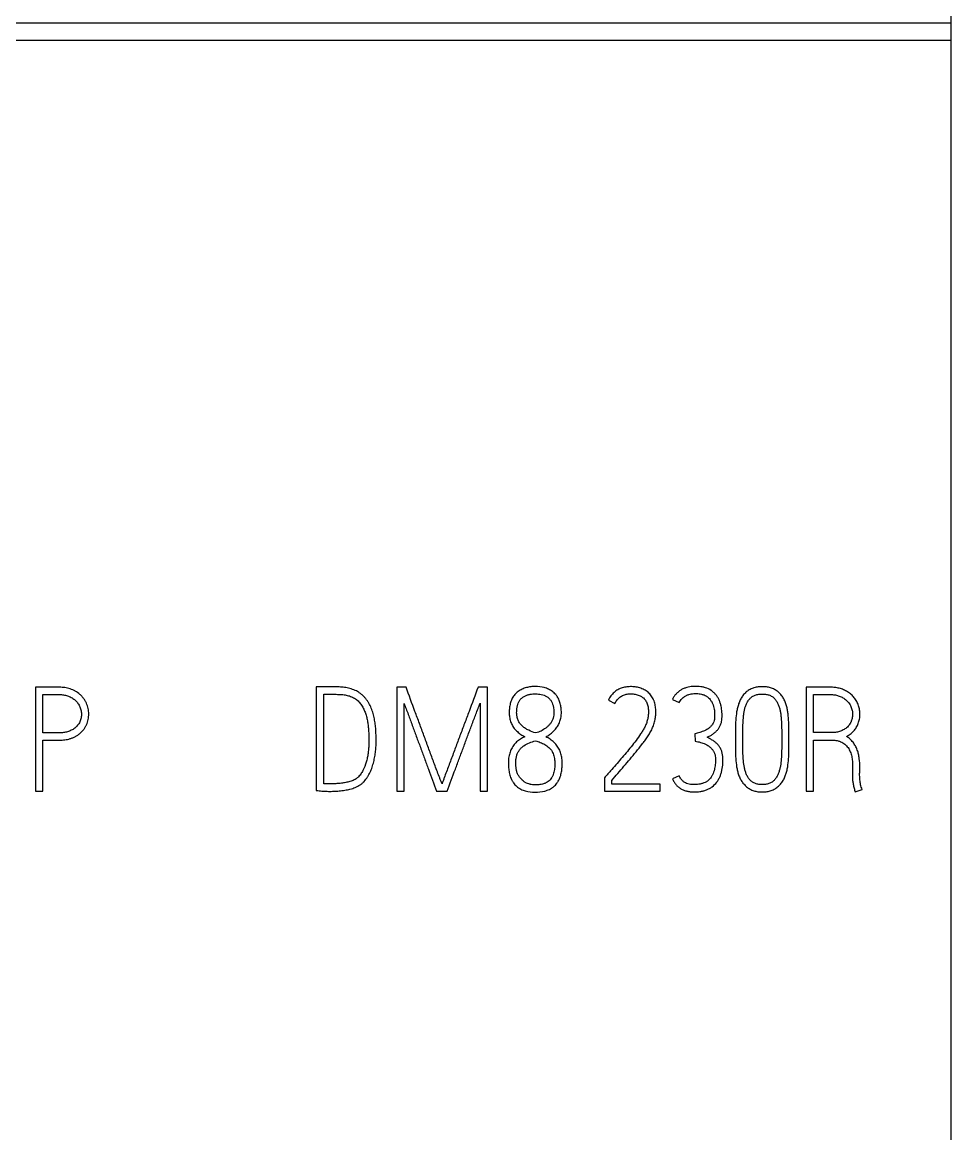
# Model space of a CAD drawing. Extents: x 0 to 420, y 0 to 297.
# Drawn here: x 127.37 to 145.22, y 186.75 to 208.13 of the extents above; entities that cross this region are included whole.
import ezdxf

# ---------------------------------------------------------------- set-up
doc = ezdxf.new("R2010")
doc.units = 0
doc.header["$LTSCALE"] = 23.1
doc.layers.add('10000_FRONT', color=7, linetype='CONTINUOUS')
doc.layers.add('10500_FRONT_LABELING', color=7, linetype='CONTINUOUS')

msp = doc.modelspace()

# ---------------------------------------------------------------- linework, layer by layer
at = {"layer": '10000_FRONT', "color": 7, "linetype": 'CONTINUOUS'}
for p, q in [((145.216, 230.642), (145.216, 140.642)), ((109.716, 208.123), (145.216, 208.123)), ((109.716, 207.79), (145.216, 207.79))]:
    msp.add_line(p, q, dxfattribs=at)
at = {"layer": '10500_FRONT_LABELING', "color": 7, "linetype": 'CONTINUOUS'}
for p, q in [((127.618, 195.342), (127.618, 193.342)), ((128.079, 195.342), (127.618, 195.342)), ((127.76, 194.466), (127.76, 195.201)), ((127.76, 195.201), (128.079, 195.201)), ((133.326, 195.351), (133.019, 195.348)), ((133.019, 195.348), (133.019, 193.356)), ((133.162, 193.487), (133.162, 195.206)), ((133.162, 195.206), (133.382, 195.206)), ((134.565, 195.342), (134.565, 193.342)), ((134.744, 195.342), (134.565, 195.342)), ((136.309, 195.342), (136.128, 195.342)), ((136.309, 193.342), (136.309, 195.342)), ((142.438, 195.342), (142.438, 193.342)), ((142.901, 195.342), (142.438, 195.342)), ((142.58, 194.469), (142.58, 195.201)), ((142.58, 195.201), (142.901, 195.201)), ((134.708, 193.342), (134.708, 195.032)), ((136.167, 195.037), (136.167, 193.342)), ((138.634, 195.095), (138.76, 195.032)), ((139.867, 195.109), (139.996, 195.046)), ((128.079, 194.466), (127.76, 194.466)), ((140.294, 194.444), (140.303, 194.305)), ((141.076, 194.355), (141.076, 194.324)), ((141.218, 194.324), (141.218, 194.355)), ((141.966, 194.355), (141.966, 194.324)), ((142.105, 194.324), (142.105, 194.355)), ((142.923, 194.469), (142.58, 194.469)), ((127.76, 193.342), (127.76, 194.324)), ((127.76, 194.324), (128.079, 194.324)), ((142.58, 193.342), (142.58, 194.327)), ((142.58, 194.327), (142.918, 194.327)), ((143.328, 193.828), (143.328, 193.653)), ((143.467, 193.745), (143.467, 193.8)), ((138.575, 193.617), (138.559, 193.598)), ((138.559, 193.598), (138.559, 193.342)), ((138.698, 193.481), (138.698, 193.548)), ((139.63, 193.481), (138.698, 193.481)), ((139.63, 193.342), (139.63, 193.481)), ((139.996, 193.639), (139.867, 193.581)), ((143.328, 193.653), (143.325, 193.628)), ((127.618, 193.342), (127.76, 193.342)), ((134.565, 193.342), (134.708, 193.342)), ((135.33, 193.342), (135.534, 193.342)), ((136.167, 193.342), (136.309, 193.342)), ((138.559, 193.342), (139.63, 193.342)), ((142.438, 193.342), (142.58, 193.342)), ((143.381, 193.328), (143.512, 193.378))]:
    msp.add_line(p, q, dxfattribs=at)
for points, knots in [([(128.079, 194.324), (128.114, 194.324), (128.15, 194.326), (128.22, 194.336), (128.254, 194.343), (128.297, 194.356), (128.305, 194.359), (128.322, 194.365), (128.347, 194.374), (128.371, 194.386), (128.402, 194.402), (128.417, 194.412), (128.447, 194.432), (128.461, 194.442), (128.502, 194.477), (128.527, 194.502), (128.559, 194.544), (128.569, 194.559), (128.587, 194.59), (128.596, 194.605), (128.617, 194.654), (128.628, 194.688), (128.642, 194.758), (128.645, 194.793), (128.644, 194.847), (128.643, 194.864), (128.639, 194.9), (128.636, 194.917), (128.624, 194.969), (128.613, 195.003), (128.595, 195.044), (128.591, 195.052), (128.582, 195.067), (128.578, 195.075), (128.565, 195.098), (128.555, 195.113), (128.534, 195.141), (128.523, 195.155), (128.499, 195.181), (128.486, 195.193), (128.446, 195.229), (128.417, 195.249), (128.37, 195.275), (128.354, 195.283), (128.322, 195.298), (128.305, 195.304), (128.272, 195.316), (128.255, 195.321), (128.221, 195.329), (128.203, 195.332), (128.15, 195.34), (128.114, 195.342), (128.079, 195.342)], [0, 0, 0, 0, 0.0625, 0.0625, 0.125, 0.125, 0.140625, 0.140625, 0.15625, 0.1875, 0.1875, 0.21875, 0.21875, 0.25, 0.25, 0.3125, 0.3125, 0.34375, 0.34375, 0.375, 0.375, 0.4375, 0.4375, 0.5, 0.5, 0.53125, 0.53125, 0.5625, 0.5625, 0.625, 0.625, 0.640625, 0.640625, 0.65625, 0.65625, 0.6875, 0.6875, 0.71875, 0.71875, 0.75, 0.75, 0.8125, 0.8125, 0.84375, 0.84375, 0.875, 0.875, 0.90625, 0.90625, 0.9375, 0.9375, 1, 1, 1, 1]), ([(128.079, 195.201), (128.105, 195.201), (128.131, 195.199), (128.183, 195.192), (128.208, 195.187), (128.259, 195.17), (128.283, 195.16), (128.317, 195.141), (128.328, 195.134), (128.35, 195.12), (128.361, 195.112), (128.391, 195.087), (128.409, 195.068), (128.433, 195.037), (128.441, 195.027), (128.455, 195.004), (128.461, 194.993), (128.478, 194.957), (128.487, 194.933), (128.496, 194.894), (128.498, 194.881), (128.502, 194.855), (128.503, 194.842), (128.503, 194.816), (128.503, 194.803), (128.501, 194.777), (128.499, 194.764), (128.491, 194.725), (128.483, 194.7), (128.467, 194.665), (128.461, 194.653), (128.447, 194.63), (128.439, 194.62), (128.423, 194.6), (128.414, 194.59), (128.395, 194.572), (128.385, 194.563), (128.354, 194.539), (128.332, 194.525), (128.296, 194.508), (128.284, 194.502), (128.26, 194.493), (128.247, 194.489), (128.222, 194.482), (128.209, 194.478), (128.184, 194.474), (128.171, 194.472), (128.131, 194.467), (128.105, 194.466), (128.079, 194.466)], [0, 0, 0, 0, 0.0625, 0.0625, 0.125, 0.125, 0.1875, 0.1875, 0.21875, 0.21875, 0.25, 0.25, 0.3125, 0.3125, 0.34375, 0.34375, 0.375, 0.375, 0.4375, 0.4375, 0.46875, 0.46875, 0.5, 0.5, 0.53125, 0.53125, 0.5625, 0.5625, 0.625, 0.625, 0.65625, 0.65625, 0.6875, 0.6875, 0.71875, 0.71875, 0.75, 0.75, 0.8125, 0.8125, 0.84375, 0.84375, 0.875, 0.875, 0.90625, 0.90625, 0.9375, 0.9375, 1, 1, 1, 1]), ([(133.019, 193.356), (133.037, 193.354), (133.054, 193.353), (133.089, 193.35), (133.106, 193.348), (133.141, 193.345), (133.158, 193.343), (133.193, 193.341), (133.21, 193.341), (133.262, 193.339), (133.297, 193.339), (133.349, 193.341), (133.366, 193.341), (133.401, 193.343), (133.418, 193.344), (133.47, 193.349), (133.504, 193.353), (133.573, 193.363), (133.607, 193.369), (133.658, 193.38), (133.675, 193.385), (133.71, 193.394), (133.726, 193.399), (133.759, 193.411), (133.776, 193.418), (133.808, 193.433), (133.823, 193.441), (133.854, 193.459), (133.869, 193.468), (133.897, 193.49), (133.91, 193.501), (133.947, 193.538), (133.969, 193.565), (133.999, 193.609), (134.008, 193.624), (134.026, 193.654), (134.034, 193.669), (134.058, 193.716), (134.072, 193.748), (134.096, 193.814), (134.106, 193.847), (134.125, 193.915), (134.133, 193.949), (134.146, 194.017), (134.151, 194.052), (134.159, 194.121), (134.163, 194.155), (134.167, 194.225), (134.169, 194.259), (134.169, 194.312), (134.169, 194.33), (134.169, 194.365), (134.168, 194.382), (134.167, 194.435), (134.166, 194.47), (134.162, 194.539), (134.159, 194.574), (134.151, 194.643), (134.146, 194.678), (134.137, 194.729), (134.134, 194.746), (134.126, 194.78), (134.122, 194.797), (134.113, 194.831), (134.109, 194.848), (134.098, 194.882), (134.093, 194.899), (134.08, 194.932), (134.073, 194.948), (134.059, 194.98), (134.051, 194.996), (134.035, 195.027), (134.026, 195.042), (134.007, 195.072), (133.997, 195.087), (133.976, 195.115), (133.965, 195.128), (133.942, 195.154), (133.93, 195.167), (133.904, 195.191), (133.891, 195.203), (133.871, 195.22), (133.864, 195.225), (133.849, 195.235), (133.842, 195.24), (133.805, 195.264), (133.773, 195.28), (133.724, 195.299), (133.708, 195.305), (133.674, 195.316), (133.657, 195.32), (133.623, 195.328), (133.605, 195.332), (133.571, 195.337), (133.553, 195.339), (133.501, 195.345), (133.466, 195.347), (133.414, 195.349), (133.396, 195.35), (133.361, 195.351), (133.344, 195.351), (133.326, 195.351)], [0, 0, 0, 0, 0.015625, 0.015625, 0.03125, 0.03125, 0.046875, 0.046875, 0.0625, 0.0625, 0.09375, 0.09375, 0.109375, 0.109375, 0.125, 0.125, 0.15625, 0.15625, 0.1875, 0.1875, 0.203125, 0.203125, 0.21875, 0.21875, 0.234375, 0.234375, 0.25, 0.25, 0.265625, 0.265625, 0.28125, 0.28125, 0.3125, 0.3125, 0.328125, 0.328125, 0.34375, 0.34375, 0.375, 0.375, 0.40625, 0.40625, 0.4375, 0.4375, 0.46875, 0.46875, 0.5, 0.5, 0.53125, 0.53125, 0.546875, 0.546875, 0.5625, 0.5625, 0.59375, 0.59375, 0.625, 0.625, 0.65625, 0.65625, 0.671875, 0.671875, 0.6875, 0.6875, 0.703125, 0.703125, 0.71875, 0.71875, 0.734375, 0.734375, 0.75, 0.75, 0.765625, 0.765625, 0.78125, 0.78125, 0.796875, 0.796875, 0.8125, 0.8125, 0.828125, 0.828125, 0.835938, 0.835938, 0.84375, 0.84375, 0.875, 0.875, 0.890625, 0.890625, 0.90625, 0.90625, 0.921875, 0.921875, 0.9375, 0.9375, 0.96875, 0.96875, 0.984375, 0.984375, 1, 1, 1, 1]), ([(133.382, 195.206), (133.411, 195.206), (133.439, 195.206), (133.496, 195.203), (133.524, 195.201), (133.566, 195.195), (133.58, 195.193), (133.608, 195.188), (133.622, 195.184), (133.649, 195.176), (133.663, 195.172), (133.69, 195.162), (133.703, 195.156), (133.728, 195.144), (133.741, 195.138), (133.766, 195.123), (133.778, 195.115), (133.812, 195.089), (133.832, 195.069), (133.869, 195.026), (133.885, 195.002), (133.915, 194.953), (133.928, 194.928), (133.951, 194.876), (133.961, 194.85), (133.974, 194.809), (133.978, 194.795), (133.986, 194.768), (133.989, 194.754), (133.999, 194.712), (134.004, 194.685), (134.012, 194.629), (134.016, 194.601), (134.021, 194.545), (134.023, 194.517), (134.026, 194.46), (134.027, 194.432), (134.029, 194.376), (134.029, 194.348), (134.03, 194.291), (134.029, 194.263), (134.027, 194.206), (134.025, 194.178), (134.02, 194.122), (134.017, 194.094), (134.009, 194.039), (134.004, 194.011), (133.992, 193.956), (133.986, 193.928), (133.962, 193.846), (133.943, 193.793), (133.903, 193.717), (133.889, 193.693), (133.856, 193.648), (133.837, 193.626), (133.81, 193.603), (133.805, 193.598), (133.794, 193.589), (133.777, 193.576), (133.759, 193.565), (133.733, 193.553), (133.72, 193.548), (133.693, 193.538), (133.68, 193.533), (133.653, 193.525), (133.639, 193.521), (133.612, 193.515), (133.598, 193.512), (133.556, 193.503), (133.529, 193.499), (133.473, 193.492), (133.445, 193.489), (133.402, 193.487), (133.388, 193.486), (133.36, 193.485), (133.346, 193.484), (133.303, 193.484), (133.275, 193.484), (133.233, 193.484), (133.218, 193.484), (133.19, 193.484), (133.176, 193.485), (133.162, 193.487)], [0, 0, 0, 0, 0.03125, 0.03125, 0.0625, 0.0625, 0.078125, 0.078125, 0.09375, 0.09375, 0.109375, 0.109375, 0.125, 0.125, 0.140625, 0.140625, 0.15625, 0.15625, 0.1875, 0.1875, 0.21875, 0.21875, 0.25, 0.25, 0.28125, 0.28125, 0.296875, 0.296875, 0.3125, 0.3125, 0.34375, 0.34375, 0.375, 0.375, 0.40625, 0.40625, 0.4375, 0.4375, 0.46875, 0.46875, 0.5, 0.5, 0.53125, 0.53125, 0.5625, 0.5625, 0.59375, 0.59375, 0.625, 0.625, 0.6875, 0.6875, 0.71875, 0.71875, 0.75, 0.75, 0.757812, 0.757812, 0.765625, 0.78125, 0.78125, 0.796875, 0.796875, 0.8125, 0.8125, 0.828125, 0.828125, 0.84375, 0.84375, 0.875, 0.875, 0.90625, 0.90625, 0.921875, 0.921875, 0.9375, 0.9375, 0.96875, 0.96875, 0.984375, 0.984375, 1, 1, 1, 1]), ([(135.436, 193.484), (135.427, 193.503), (135.42, 193.522), (135.405, 193.56), (135.398, 193.58), (135.376, 193.638), (135.361, 193.676), (135.317, 193.792), (135.288, 193.87), (135.23, 194.024), (135.201, 194.102), (135.159, 194.218), (135.144, 194.257), (135.116, 194.335), (135.102, 194.374), (135.074, 194.451), (135.06, 194.49), (135.031, 194.568), (135.017, 194.606), (134.988, 194.684), (134.973, 194.722), (134.944, 194.8), (134.873, 194.993), (134.802, 195.187), (134.744, 195.342)], [0, 0, 0, 0, 0.03125, 0.03125, 0.0625, 0.0625, 0.125, 0.125, 0.25, 0.25, 0.375, 0.375, 0.4375, 0.4375, 0.5, 0.5, 0.5625, 0.5625, 0.625, 0.625, 0.6875, 0.6875, 0.75, 1, 1, 1, 1]), ([(136.128, 195.342), (136.071, 195.187), (136.013, 195.032), (135.927, 194.8), (135.898, 194.723), (135.839, 194.568), (135.81, 194.491), (135.766, 194.375), (135.752, 194.336), (135.723, 194.259), (135.709, 194.22), (135.666, 194.104), (135.637, 194.026), (135.593, 193.91), (135.579, 193.872), (135.55, 193.794), (135.535, 193.756), (135.506, 193.678), (135.492, 193.639), (135.471, 193.581), (135.464, 193.562), (135.45, 193.523), (135.443, 193.503), (135.436, 193.484)], [0, 0, 0, 0, 0.25, 0.25, 0.375, 0.375, 0.5, 0.5, 0.5625, 0.5625, 0.625, 0.625, 0.75, 0.75, 0.8125, 0.8125, 0.875, 0.875, 0.9375, 0.9375, 0.96875, 0.96875, 1, 1, 1, 1]), ([(137.431, 194.388), (137.457, 194.402), (137.482, 194.417), (137.528, 194.451), (137.551, 194.469), (137.582, 194.499), (137.592, 194.51), (137.611, 194.531), (137.621, 194.543), (137.647, 194.577), (137.662, 194.601), (137.683, 194.64), (137.689, 194.653), (137.7, 194.68), (137.71, 194.707), (137.717, 194.735), (137.723, 194.763), (137.725, 194.777), (137.728, 194.806), (137.729, 194.82), (137.73, 194.85), (137.73, 194.864), (137.729, 194.907), (137.726, 194.936), (137.717, 194.993), (137.711, 195.021), (137.694, 195.077), (137.683, 195.104), (137.663, 195.142), (137.655, 195.154), (137.643, 195.173), (137.639, 195.179), (137.63, 195.19), (137.625, 195.196), (137.602, 195.223), (137.58, 195.243), (137.545, 195.269), (137.533, 195.277), (137.508, 195.292), (137.495, 195.299), (137.469, 195.311), (137.456, 195.317), (137.428, 195.327), (137.414, 195.331), (137.344, 195.35), (137.287, 195.356), (137.214, 195.356), (137.199, 195.356), (137.171, 195.354), (137.156, 195.353), (137.113, 195.348), (137.085, 195.343), (137.043, 195.331), (137.029, 195.327), (137.002, 195.317), (136.988, 195.311), (136.949, 195.293), (136.924, 195.278), (136.889, 195.252), (136.877, 195.243), (136.856, 195.223), (136.836, 195.203), (136.818, 195.18), (136.802, 195.156), (136.794, 195.144), (136.773, 195.105), (136.762, 195.078), (136.75, 195.036), (136.746, 195.022), (136.74, 194.993), (136.737, 194.979), (136.731, 194.936), (136.729, 194.907), (136.728, 194.864), (136.728, 194.85), (136.729, 194.821), (136.73, 194.806), (136.732, 194.777), (136.734, 194.763), (136.74, 194.734), (136.743, 194.72), (136.755, 194.678), (136.766, 194.651), (136.785, 194.612), (136.792, 194.599), (136.807, 194.575), (136.816, 194.563), (136.833, 194.54), (136.843, 194.529), (136.862, 194.508), (136.873, 194.498), (136.905, 194.468), (136.928, 194.451), (136.976, 194.419), (137.001, 194.404), (137.027, 194.391)], [0, 0, 0, 0, 0.03125, 0.03125, 0.0625, 0.0625, 0.078125, 0.078125, 0.09375, 0.09375, 0.125, 0.125, 0.140625, 0.140625, 0.15625, 0.171875, 0.171875, 0.1875, 0.1875, 0.203125, 0.203125, 0.21875, 0.21875, 0.25, 0.25, 0.28125, 0.28125, 0.3125, 0.3125, 0.328125, 0.328125, 0.335938, 0.335938, 0.34375, 0.34375, 0.375, 0.375, 0.390625, 0.390625, 0.40625, 0.40625, 0.421875, 0.421875, 0.4375, 0.4375, 0.5, 0.5, 0.515625, 0.515625, 0.53125, 0.53125, 0.5625, 0.5625, 0.578125, 0.578125, 0.59375, 0.59375, 0.625, 0.625, 0.640625, 0.640625, 0.65625, 0.671875, 0.671875, 0.6875, 0.6875, 0.71875, 0.71875, 0.734375, 0.734375, 0.75, 0.75, 0.78125, 0.78125, 0.796875, 0.796875, 0.8125, 0.8125, 0.828125, 0.828125, 0.84375, 0.84375, 0.875, 0.875, 0.890625, 0.890625, 0.90625, 0.90625, 0.921875, 0.921875, 0.9375, 0.9375, 0.96875, 0.96875, 1, 1, 1, 1]), ([(136.87, 194.849), (136.871, 194.885), (136.873, 194.921), (136.88, 194.966), (136.882, 194.975), (136.886, 194.992), (136.888, 195.001), (136.896, 195.027), (136.903, 195.044), (136.915, 195.068), (136.92, 195.076), (136.93, 195.092), (136.935, 195.099), (136.952, 195.12), (136.965, 195.133), (136.987, 195.149), (136.994, 195.155), (137.01, 195.164), (137.018, 195.169), (137.042, 195.181), (137.059, 195.188), (137.085, 195.196), (137.094, 195.199), (137.111, 195.203), (137.138, 195.209), (137.165, 195.212), (137.201, 195.215), (137.219, 195.215), (137.255, 195.214), (137.273, 195.213), (137.327, 195.208), (137.362, 195.2), (137.405, 195.184), (137.413, 195.18), (137.43, 195.172), (137.446, 195.164), (137.461, 195.154), (137.476, 195.143), (137.483, 195.138), (137.503, 195.119), (137.515, 195.106), (137.531, 195.084), (137.536, 195.076), (137.545, 195.06), (137.549, 195.052), (137.56, 195.027), (137.566, 195.01), (137.573, 194.984), (137.575, 194.975), (137.579, 194.957), (137.58, 194.948), (137.584, 194.921), (137.586, 194.903), (137.588, 194.867), (137.588, 194.849), (137.586, 194.813), (137.584, 194.795), (137.577, 194.759), (137.571, 194.742), (137.558, 194.708), (137.55, 194.692), (137.536, 194.669), (137.531, 194.661), (137.52, 194.646), (137.515, 194.639), (137.498, 194.618), (137.485, 194.605), (137.466, 194.586), (137.459, 194.58), (137.445, 194.568), (137.438, 194.562), (137.402, 194.535), (137.371, 194.516), (137.306, 194.485), (137.271, 194.473), (137.236, 194.463)], [0, 0, 0, 0, 0.0625, 0.0625, 0.078125, 0.078125, 0.09375, 0.09375, 0.125, 0.125, 0.140625, 0.140625, 0.15625, 0.15625, 0.1875, 0.1875, 0.203125, 0.203125, 0.21875, 0.21875, 0.25, 0.25, 0.265625, 0.265625, 0.28125, 0.3125, 0.3125, 0.34375, 0.34375, 0.375, 0.375, 0.4375, 0.4375, 0.453125, 0.453125, 0.46875, 0.484375, 0.484375, 0.5, 0.5, 0.53125, 0.53125, 0.546875, 0.546875, 0.5625, 0.5625, 0.59375, 0.59375, 0.609375, 0.609375, 0.625, 0.625, 0.65625, 0.65625, 0.6875, 0.6875, 0.71875, 0.71875, 0.75, 0.75, 0.78125, 0.78125, 0.796875, 0.796875, 0.8125, 0.8125, 0.84375, 0.84375, 0.859375, 0.859375, 0.875, 0.875, 0.9375, 0.9375, 1, 1, 1, 1]), ([(138.76, 195.032), (138.771, 195.055), (138.784, 195.077), (138.809, 195.107), (138.818, 195.117), (138.836, 195.135), (138.856, 195.151), (138.877, 195.166), (138.899, 195.179), (138.911, 195.184), (138.947, 195.199), (138.972, 195.206), (139.01, 195.212), (139.023, 195.213), (139.049, 195.215), (139.062, 195.215), (139.1, 195.214), (139.125, 195.212), (139.164, 195.205), (139.176, 195.202), (139.201, 195.195), (139.213, 195.191), (139.237, 195.182), (139.249, 195.176), (139.266, 195.166), (139.271, 195.163), (139.282, 195.156), (139.287, 195.152), (139.303, 195.14), (139.312, 195.131), (139.325, 195.117), (139.329, 195.113), (139.338, 195.102), (139.342, 195.097), (139.353, 195.081), (139.359, 195.07), (139.371, 195.047), (139.376, 195.035), (139.385, 195.011), (139.389, 194.998), (139.395, 194.973), (139.397, 194.961), (139.401, 194.935), (139.402, 194.923), (139.404, 194.897), (139.404, 194.884), (139.404, 194.845), (139.402, 194.819), (139.396, 194.769), (139.391, 194.744), (139.382, 194.706), (139.379, 194.694), (139.372, 194.669), (139.368, 194.657), (139.355, 194.62), (139.344, 194.597), (139.321, 194.552), (139.308, 194.53), (139.281, 194.487), (139.267, 194.465), (139.225, 194.401), (139.195, 194.36), (139.135, 194.278), (139.103, 194.238), (139.04, 194.158), (139.007, 194.119), (138.941, 194.041), (138.908, 194.002), (138.842, 193.925), (138.809, 193.886), (138.743, 193.809), (138.709, 193.771), (138.659, 193.713), (138.642, 193.694), (138.609, 193.655), (138.592, 193.636), (138.575, 193.617)], [0, 0, 0, 0, 0.03125, 0.03125, 0.046875, 0.046875, 0.0625, 0.078125, 0.078125, 0.09375, 0.09375, 0.125, 0.125, 0.140625, 0.140625, 0.15625, 0.15625, 0.1875, 0.1875, 0.203125, 0.203125, 0.21875, 0.21875, 0.234375, 0.234375, 0.242188, 0.242188, 0.25, 0.25, 0.265625, 0.265625, 0.273438, 0.273438, 0.28125, 0.28125, 0.296875, 0.296875, 0.3125, 0.3125, 0.328125, 0.328125, 0.34375, 0.34375, 0.359375, 0.359375, 0.375, 0.375, 0.40625, 0.40625, 0.4375, 0.4375, 0.453125, 0.453125, 0.46875, 0.46875, 0.5, 0.5, 0.53125, 0.53125, 0.5625, 0.5625, 0.625, 0.625, 0.6875, 0.6875, 0.75, 0.75, 0.8125, 0.8125, 0.875, 0.875, 0.9375, 0.9375, 0.96875, 0.96875, 1, 1, 1, 1]), ([(138.698, 193.548), (138.737, 193.594), (138.776, 193.64), (138.855, 193.731), (138.894, 193.777), (138.973, 193.869), (139.012, 193.915), (139.09, 194.007), (139.128, 194.054), (139.205, 194.147), (139.243, 194.194), (139.297, 194.266), (139.315, 194.29), (139.351, 194.339), (139.368, 194.364), (139.402, 194.414), (139.418, 194.44), (139.449, 194.492), (139.463, 194.519), (139.482, 194.56), (139.488, 194.574), (139.499, 194.602), (139.504, 194.616), (139.514, 194.645), (139.518, 194.659), (139.526, 194.689), (139.529, 194.704), (139.538, 194.748), (139.542, 194.778), (139.546, 194.838), (139.547, 194.868), (139.545, 194.914), (139.544, 194.929), (139.541, 194.959), (139.538, 194.975), (139.53, 195.019), (139.523, 195.049), (139.51, 195.085), (139.507, 195.092), (139.501, 195.106), (139.497, 195.113), (139.487, 195.133), (139.48, 195.146), (139.463, 195.172), (139.454, 195.184), (139.435, 195.207), (139.425, 195.218), (139.403, 195.24), (139.391, 195.25), (139.368, 195.269), (139.355, 195.277), (139.329, 195.292), (139.315, 195.299), (139.287, 195.311), (139.273, 195.317), (139.23, 195.332), (139.201, 195.34), (139.156, 195.347), (139.141, 195.349), (139.111, 195.352), (139.096, 195.353), (139.05, 195.354), (139.02, 195.353), (138.974, 195.348), (138.959, 195.345), (138.929, 195.339), (138.915, 195.335), (138.871, 195.322), (138.843, 195.31), (138.803, 195.287), (138.791, 195.279), (138.766, 195.261), (138.742, 195.242), (138.72, 195.221), (138.7, 195.198), (138.69, 195.186), (138.662, 195.15), (138.647, 195.123), (138.634, 195.095)], [0, 0, 0, 0, 0.0625, 0.0625, 0.125, 0.125, 0.1875, 0.1875, 0.25, 0.25, 0.3125, 0.3125, 0.34375, 0.34375, 0.375, 0.375, 0.40625, 0.40625, 0.4375, 0.4375, 0.453125, 0.453125, 0.46875, 0.46875, 0.484375, 0.484375, 0.5, 0.5, 0.53125, 0.53125, 0.5625, 0.5625, 0.578125, 0.578125, 0.59375, 0.59375, 0.625, 0.625, 0.632812, 0.632812, 0.640625, 0.640625, 0.65625, 0.65625, 0.671875, 0.671875, 0.6875, 0.6875, 0.703125, 0.703125, 0.71875, 0.71875, 0.734375, 0.734375, 0.75, 0.75, 0.78125, 0.78125, 0.796875, 0.796875, 0.8125, 0.8125, 0.84375, 0.84375, 0.859375, 0.859375, 0.875, 0.875, 0.90625, 0.90625, 0.921875, 0.921875, 0.9375, 0.953125, 0.953125, 0.96875, 0.96875, 1, 1, 1, 1]), ([(140.534, 194.38), (140.552, 194.389), (140.57, 194.398), (140.605, 194.418), (140.622, 194.428), (140.647, 194.445), (140.655, 194.451), (140.671, 194.463), (140.679, 194.469), (140.694, 194.482), (140.701, 194.489), (140.716, 194.503), (140.723, 194.511), (140.743, 194.534), (140.755, 194.551), (140.77, 194.577), (140.775, 194.585), (140.784, 194.604), (140.788, 194.613), (140.799, 194.641), (140.805, 194.661), (140.813, 194.7), (140.816, 194.72), (140.819, 194.761), (140.819, 194.781), (140.819, 194.822), (140.818, 194.842), (140.814, 194.902), (140.809, 194.942), (140.795, 195.001), (140.79, 195.021), (140.778, 195.06), (140.77, 195.079), (140.754, 195.115), (140.744, 195.133), (140.723, 195.168), (140.711, 195.185), (140.685, 195.216), (140.664, 195.237), (140.641, 195.257), (140.625, 195.269), (140.617, 195.275), (140.574, 195.304), (140.538, 195.321), (140.489, 195.336), (140.479, 195.339), (140.459, 195.344), (140.43, 195.35), (140.38, 195.357), (140.339, 195.359), (140.299, 195.359), (140.278, 195.359), (140.218, 195.354), (140.178, 195.348), (140.13, 195.334), (140.12, 195.331), (140.101, 195.324), (140.091, 195.32), (140.063, 195.308), (140.027, 195.289), (139.994, 195.266), (139.971, 195.246), (139.963, 195.239), (139.948, 195.225), (139.941, 195.218), (139.92, 195.196), (139.908, 195.18), (139.891, 195.155), (139.886, 195.146), (139.876, 195.128), (139.872, 195.119), (139.867, 195.109)], [0, 0, 0, 0, 0.03125, 0.03125, 0.0625, 0.0625, 0.078125, 0.078125, 0.09375, 0.09375, 0.109375, 0.109375, 0.125, 0.125, 0.15625, 0.15625, 0.171875, 0.171875, 0.1875, 0.1875, 0.21875, 0.21875, 0.25, 0.25, 0.28125, 0.28125, 0.3125, 0.3125, 0.375, 0.375, 0.40625, 0.40625, 0.4375, 0.4375, 0.46875, 0.46875, 0.5, 0.5, 0.53125, 0.546875, 0.546875, 0.5625, 0.5625, 0.625, 0.625, 0.640625, 0.640625, 0.65625, 0.6875, 0.71875, 0.71875, 0.75, 0.75, 0.8125, 0.8125, 0.828125, 0.828125, 0.84375, 0.84375, 0.875, 0.90625, 0.90625, 0.921875, 0.921875, 0.9375, 0.9375, 0.96875, 0.96875, 0.984375, 0.984375, 1, 1, 1, 1]), ([(139.996, 195.046), (140.003, 195.06), (140.012, 195.075), (140.03, 195.102), (140.04, 195.115), (140.064, 195.138), (140.076, 195.149), (140.097, 195.164), (140.103, 195.169), (140.118, 195.177), (140.125, 195.181), (140.14, 195.188), (140.148, 195.191), (140.163, 195.197), (140.171, 195.2), (140.195, 195.207), (140.211, 195.211), (140.244, 195.216), (140.26, 195.218), (140.294, 195.22), (140.31, 195.221), (140.36, 195.22), (140.393, 195.216), (140.434, 195.207), (140.442, 195.204), (140.458, 195.199), (140.466, 195.197), (140.489, 195.187), (140.504, 195.18), (140.525, 195.167), (140.532, 195.162), (140.545, 195.152), (140.551, 195.146), (140.57, 195.129), (140.581, 195.117), (140.596, 195.098), (140.601, 195.091), (140.611, 195.077), (140.624, 195.056), (140.635, 195.034), (140.644, 195.011), (140.647, 195.003), (140.653, 194.987), (140.655, 194.979), (140.662, 194.955), (140.665, 194.939), (140.674, 194.89), (140.676, 194.857), (140.677, 194.807), (140.677, 194.79), (140.676, 194.757), (140.674, 194.741), (140.669, 194.708), (140.664, 194.691), (140.653, 194.66), (140.645, 194.646), (140.632, 194.625), (140.627, 194.618), (140.617, 194.604), (140.612, 194.598), (140.6, 194.586), (140.595, 194.58), (140.583, 194.568), (140.576, 194.563), (140.556, 194.547), (140.543, 194.538), (140.514, 194.521), (140.5, 194.513), (140.469, 194.5), (140.454, 194.494), (140.422, 194.483), (140.406, 194.478), (140.358, 194.463), (140.327, 194.453), (140.294, 194.444)], [0, 0, 0, 0, 0.03125, 0.03125, 0.0625, 0.0625, 0.09375, 0.09375, 0.109375, 0.109375, 0.125, 0.125, 0.140625, 0.140625, 0.15625, 0.15625, 0.1875, 0.1875, 0.21875, 0.21875, 0.25, 0.25, 0.3125, 0.3125, 0.328125, 0.328125, 0.34375, 0.34375, 0.375, 0.375, 0.390625, 0.390625, 0.40625, 0.40625, 0.4375, 0.4375, 0.453125, 0.453125, 0.46875, 0.5, 0.5, 0.515625, 0.515625, 0.53125, 0.53125, 0.5625, 0.5625, 0.625, 0.625, 0.65625, 0.65625, 0.6875, 0.6875, 0.71875, 0.71875, 0.75, 0.75, 0.765625, 0.765625, 0.78125, 0.78125, 0.796875, 0.796875, 0.8125, 0.8125, 0.84375, 0.84375, 0.875, 0.875, 0.90625, 0.90625, 0.9375, 0.9375, 1, 1, 1, 1]), ([(142.105, 194.355), (142.105, 194.408), (142.105, 194.461), (142.104, 194.54), (142.104, 194.567), (142.103, 194.619), (142.102, 194.646), (142.099, 194.725), (142.095, 194.778), (142.085, 194.856), (142.081, 194.883), (142.071, 194.935), (142.065, 194.961), (142.05, 195.013), (142.042, 195.038), (142.022, 195.088), (142.01, 195.112), (141.99, 195.147), (141.982, 195.158), (141.967, 195.18), (141.958, 195.191), (141.932, 195.221), (141.914, 195.24), (141.882, 195.266), (141.871, 195.274), (141.849, 195.289), (141.837, 195.295), (141.802, 195.314), (141.777, 195.324), (141.738, 195.336), (141.725, 195.339), (141.699, 195.345), (141.685, 195.347), (141.646, 195.352), (141.619, 195.353), (141.565, 195.353), (141.538, 195.352), (141.485, 195.345), (141.459, 195.34), (141.42, 195.328), (141.408, 195.324), (141.382, 195.313), (141.37, 195.308), (141.335, 195.289), (141.312, 195.274), (141.281, 195.249), (141.271, 195.24), (141.252, 195.221), (141.243, 195.211), (141.225, 195.19), (141.217, 195.18), (141.202, 195.158), (141.194, 195.146), (141.174, 195.112), (141.162, 195.088), (141.142, 195.038), (141.134, 195.013), (141.119, 194.961), (141.112, 194.935), (141.102, 194.883), (141.097, 194.857), (141.087, 194.778), (141.082, 194.725), (141.079, 194.646), (141.078, 194.62), (141.077, 194.567), (141.077, 194.54), (141.076, 194.461), (141.076, 194.408), (141.076, 194.355)], [0, 0, 0, 0, 0.0625, 0.0625, 0.09375, 0.09375, 0.125, 0.125, 0.1875, 0.1875, 0.21875, 0.21875, 0.25, 0.25, 0.28125, 0.28125, 0.3125, 0.3125, 0.328125, 0.328125, 0.34375, 0.34375, 0.375, 0.375, 0.390625, 0.390625, 0.40625, 0.40625, 0.4375, 0.4375, 0.453125, 0.453125, 0.46875, 0.46875, 0.5, 0.5, 0.53125, 0.53125, 0.5625, 0.5625, 0.578125, 0.578125, 0.59375, 0.59375, 0.625, 0.625, 0.640625, 0.640625, 0.65625, 0.65625, 0.671875, 0.671875, 0.6875, 0.6875, 0.71875, 0.71875, 0.75, 0.75, 0.78125, 0.78125, 0.8125, 0.8125, 0.875, 0.875, 0.90625, 0.90625, 0.9375, 0.9375, 1, 1, 1, 1]), ([(141.218, 194.355), (141.218, 194.399), (141.218, 194.443), (141.219, 194.53), (141.22, 194.574), (141.222, 194.64), (141.223, 194.662), (141.225, 194.706), (141.227, 194.727), (141.231, 194.771), (141.233, 194.793), (141.238, 194.837), (141.241, 194.858), (141.25, 194.901), (141.254, 194.923), (141.266, 194.965), (141.273, 194.985), (141.285, 195.016), (141.289, 195.026), (141.299, 195.046), (141.305, 195.055), (141.316, 195.074), (141.329, 195.093), (141.343, 195.11), (141.358, 195.126), (141.365, 195.134), (141.382, 195.149), (141.391, 195.156), (141.409, 195.168), (141.418, 195.174), (141.438, 195.184), (141.448, 195.188), (141.48, 195.199), (141.501, 195.204), (141.534, 195.209), (141.545, 195.21), (141.567, 195.212), (141.578, 195.212), (141.611, 195.212), (141.633, 195.211), (141.666, 195.206), (141.677, 195.205), (141.699, 195.2), (141.709, 195.197), (141.741, 195.186), (141.761, 195.176), (141.789, 195.158), (141.798, 195.152), (141.815, 195.137), (141.823, 195.129), (141.838, 195.113), (141.845, 195.104), (141.858, 195.086), (141.864, 195.077), (141.882, 195.049), (141.892, 195.029), (141.905, 194.998), (141.909, 194.988), (141.916, 194.967), (141.919, 194.956), (141.929, 194.924), (141.934, 194.903), (141.942, 194.86), (141.946, 194.838), (141.951, 194.795), (141.953, 194.773), (141.957, 194.729), (141.959, 194.707), (141.961, 194.663), (141.962, 194.641), (141.964, 194.575), (141.965, 194.531), (141.966, 194.443), (141.966, 194.399), (141.966, 194.355)], [0, 0, 0, 0, 0.0625, 0.0625, 0.125, 0.125, 0.15625, 0.15625, 0.1875, 0.1875, 0.21875, 0.21875, 0.25, 0.25, 0.28125, 0.28125, 0.3125, 0.3125, 0.328125, 0.328125, 0.34375, 0.34375, 0.359375, 0.375, 0.375, 0.390625, 0.390625, 0.40625, 0.40625, 0.421875, 0.421875, 0.4375, 0.4375, 0.46875, 0.46875, 0.484375, 0.484375, 0.5, 0.5, 0.53125, 0.53125, 0.546875, 0.546875, 0.5625, 0.5625, 0.59375, 0.59375, 0.609375, 0.609375, 0.625, 0.625, 0.640625, 0.640625, 0.65625, 0.65625, 0.6875, 0.6875, 0.703125, 0.703125, 0.71875, 0.71875, 0.75, 0.75, 0.78125, 0.78125, 0.8125, 0.8125, 0.84375, 0.84375, 0.875, 0.875, 0.9375, 0.9375, 1, 1, 1, 1]), ([(143.211, 194.396), (143.236, 194.41), (143.261, 194.425), (143.296, 194.451), (143.307, 194.46), (143.329, 194.479), (143.339, 194.489), (143.369, 194.522), (143.385, 194.545), (143.407, 194.582), (143.414, 194.595), (143.427, 194.621), (143.432, 194.634), (143.448, 194.675), (143.456, 194.703), (143.464, 194.745), (143.466, 194.76), (143.469, 194.789), (143.47, 194.803), (143.47, 194.846), (143.468, 194.875), (143.461, 194.918), (143.459, 194.932), (143.452, 194.961), (143.448, 194.974), (143.434, 195.015), (143.423, 195.042), (143.402, 195.08), (143.395, 195.093), (143.379, 195.117), (143.37, 195.129), (143.344, 195.163), (143.324, 195.184), (143.291, 195.213), (143.28, 195.222), (143.257, 195.239), (143.245, 195.247), (143.208, 195.27), (143.182, 195.283), (143.142, 195.3), (143.128, 195.306), (143.101, 195.315), (143.087, 195.319), (143.045, 195.33), (143.017, 195.334), (142.973, 195.339), (142.959, 195.34), (142.93, 195.342), (142.915, 195.342), (142.901, 195.342)], [0, 0, 0, 0, 0.0625, 0.0625, 0.09375, 0.09375, 0.125, 0.125, 0.1875, 0.1875, 0.21875, 0.21875, 0.25, 0.25, 0.3125, 0.3125, 0.34375, 0.34375, 0.375, 0.375, 0.4375, 0.4375, 0.46875, 0.46875, 0.5, 0.5, 0.5625, 0.5625, 0.59375, 0.59375, 0.625, 0.625, 0.6875, 0.6875, 0.71875, 0.71875, 0.75, 0.75, 0.8125, 0.8125, 0.84375, 0.84375, 0.875, 0.875, 0.9375, 0.9375, 0.96875, 0.96875, 1, 1, 1, 1]), ([(142.901, 195.201), (142.927, 195.201), (142.953, 195.199), (143.004, 195.193), (143.029, 195.187), (143.079, 195.172), (143.102, 195.162), (143.148, 195.138), (143.169, 195.124), (143.2, 195.1), (143.21, 195.092), (143.229, 195.074), (143.246, 195.055), (143.262, 195.034), (143.276, 195.013), (143.283, 195.001), (143.3, 194.966), (143.309, 194.942), (143.319, 194.904), (143.322, 194.892), (143.325, 194.866), (143.327, 194.853), (143.328, 194.827), (143.328, 194.815), (143.326, 194.789), (143.325, 194.776), (143.318, 194.737), (143.312, 194.712), (143.3, 194.682), (143.297, 194.676), (143.292, 194.665), (143.289, 194.659), (143.279, 194.642), (143.273, 194.631), (143.25, 194.599), (143.233, 194.581), (143.193, 194.547), (143.171, 194.532), (143.137, 194.514), (143.125, 194.508), (143.101, 194.498), (143.089, 194.494), (143.052, 194.482), (143.027, 194.477), (142.975, 194.47), (142.949, 194.469), (142.923, 194.469)], [0, 0, 0, 0, 0.0625, 0.0625, 0.125, 0.125, 0.1875, 0.1875, 0.25, 0.25, 0.28125, 0.28125, 0.3125, 0.34375, 0.34375, 0.375, 0.375, 0.4375, 0.4375, 0.46875, 0.46875, 0.5, 0.5, 0.53125, 0.53125, 0.5625, 0.5625, 0.625, 0.625, 0.640625, 0.640625, 0.65625, 0.65625, 0.6875, 0.6875, 0.75, 0.75, 0.8125, 0.8125, 0.84375, 0.84375, 0.875, 0.875, 0.9375, 0.9375, 1, 1, 1, 1]), ([(134.708, 195.032), (134.732, 194.961), (134.759, 194.891), (134.811, 194.75), (134.837, 194.68), (134.89, 194.539), (134.916, 194.469), (134.967, 194.328), (134.993, 194.257), (135.032, 194.152), (135.045, 194.117), (135.071, 194.046), (135.084, 194.011), (135.123, 193.906), (135.149, 193.835), (135.226, 193.624), (135.278, 193.483), (135.33, 193.342)], [0, 0, 0, 0, 0.125, 0.125, 0.25, 0.25, 0.375, 0.375, 0.5, 0.5, 0.5625, 0.5625, 0.625, 0.625, 0.75, 0.75, 1, 1, 1, 1]), ([(135.534, 193.342), (135.586, 193.484), (135.639, 193.625), (135.718, 193.837), (135.744, 193.908), (135.784, 194.014), (135.797, 194.049), (135.823, 194.12), (135.836, 194.155), (135.875, 194.261), (135.902, 194.332), (135.954, 194.473), (135.981, 194.543), (136.034, 194.685), (136.06, 194.755), (136.114, 194.896), (136.141, 194.966), (136.167, 195.037)], [0, 0, 0, 0, 0.25, 0.25, 0.375, 0.375, 0.4375, 0.4375, 0.5, 0.5, 0.625, 0.625, 0.75, 0.75, 0.875, 0.875, 1, 1, 1, 1]), ([(137.236, 194.463), (137.19, 194.477), (137.145, 194.493), (137.08, 194.524), (137.058, 194.536), (137.018, 194.561), (136.999, 194.576), (136.972, 194.6), (136.964, 194.608), (136.948, 194.626), (136.933, 194.645), (136.92, 194.665), (136.908, 194.686), (136.903, 194.697), (136.889, 194.73), (136.882, 194.753), (136.875, 194.788), (136.874, 194.8), (136.871, 194.824), (136.87, 194.837), (136.87, 194.849)], [0, 0, 0, 0, 0.25, 0.25, 0.375, 0.375, 0.5, 0.5, 0.5625, 0.5625, 0.625, 0.6875, 0.6875, 0.75, 0.75, 0.875, 0.875, 0.9375, 0.9375, 1, 1, 1, 1]), ([(137.027, 194.391), (136.998, 194.378), (136.97, 194.363), (136.918, 194.33), (136.893, 194.311), (136.858, 194.279), (136.847, 194.268), (136.826, 194.244), (136.817, 194.232), (136.79, 194.194), (136.774, 194.166), (136.755, 194.124), (136.749, 194.109), (136.738, 194.079), (136.734, 194.064), (136.722, 194.019), (136.717, 193.988), (136.713, 193.941), (136.712, 193.925), (136.711, 193.894), (136.711, 193.878), (136.712, 193.831), (136.714, 193.8), (136.721, 193.738), (136.726, 193.708), (136.737, 193.662), (136.741, 193.646), (136.75, 193.616), (136.756, 193.601), (136.768, 193.572), (136.775, 193.558), (136.786, 193.538), (136.79, 193.531), (136.798, 193.517), (136.803, 193.511), (136.826, 193.478), (136.847, 193.455), (136.883, 193.425), (136.896, 193.415), (136.922, 193.398), (136.936, 193.39), (136.964, 193.375), (136.978, 193.369), (137.007, 193.357), (137.022, 193.352), (137.098, 193.33), (137.161, 193.323), (137.287, 193.323), (137.35, 193.329), (137.426, 193.349), (137.441, 193.354), (137.471, 193.365), (137.485, 193.371), (137.514, 193.385), (137.527, 193.393), (137.547, 193.405), (137.554, 193.41), (137.567, 193.419), (137.573, 193.424), (137.592, 193.439), (137.603, 193.449), (137.625, 193.472), (137.635, 193.484), (137.649, 193.503), (137.654, 193.509), (137.663, 193.522), (137.667, 193.529), (137.679, 193.55), (137.686, 193.564), (137.699, 193.592), (137.705, 193.607), (137.715, 193.637), (137.719, 193.652), (137.73, 193.698), (137.736, 193.729), (137.743, 193.791), (137.746, 193.823), (137.747, 193.87), (137.747, 193.886), (137.746, 193.917), (137.745, 193.933), (137.742, 193.98), (137.737, 194.011), (137.725, 194.057), (137.72, 194.072), (137.71, 194.102), (137.704, 194.116), (137.691, 194.145), (137.683, 194.159), (137.668, 194.186), (137.659, 194.199), (137.641, 194.224), (137.631, 194.237), (137.61, 194.261), (137.599, 194.272), (137.565, 194.305), (137.54, 194.323), (137.5, 194.349), (137.487, 194.358), (137.459, 194.374), (137.445, 194.381), (137.431, 194.388)], [0, 0, 0, 0, 0.03125, 0.03125, 0.0625, 0.0625, 0.078125, 0.078125, 0.09375, 0.09375, 0.125, 0.125, 0.140625, 0.140625, 0.15625, 0.15625, 0.1875, 0.1875, 0.203125, 0.203125, 0.21875, 0.21875, 0.25, 0.25, 0.28125, 0.28125, 0.296875, 0.296875, 0.3125, 0.3125, 0.328125, 0.328125, 0.335938, 0.335938, 0.34375, 0.34375, 0.375, 0.375, 0.390625, 0.390625, 0.40625, 0.40625, 0.421875, 0.421875, 0.4375, 0.4375, 0.5, 0.5, 0.5625, 0.5625, 0.578125, 0.578125, 0.59375, 0.59375, 0.609375, 0.609375, 0.617188, 0.617188, 0.625, 0.625, 0.640625, 0.640625, 0.65625, 0.65625, 0.664062, 0.664062, 0.671875, 0.671875, 0.6875, 0.6875, 0.703125, 0.703125, 0.71875, 0.71875, 0.75, 0.75, 0.78125, 0.78125, 0.796875, 0.796875, 0.8125, 0.8125, 0.84375, 0.84375, 0.859375, 0.859375, 0.875, 0.875, 0.890625, 0.890625, 0.90625, 0.90625, 0.921875, 0.921875, 0.9375, 0.9375, 0.96875, 0.96875, 0.984375, 0.984375, 1, 1, 1, 1]), ([(139.867, 193.581), (139.876, 193.562), (139.886, 193.543), (139.907, 193.507), (139.918, 193.489), (139.937, 193.464), (139.944, 193.456), (139.959, 193.441), (139.967, 193.434), (139.991, 193.414), (140.008, 193.401), (140.036, 193.386), (140.045, 193.381), (140.064, 193.371), (140.074, 193.367), (140.103, 193.355), (140.123, 193.349), (140.164, 193.339), (140.185, 193.335), (140.216, 193.332), (140.227, 193.331), (140.248, 193.329), (140.259, 193.329), (140.29, 193.328), (140.311, 193.329), (140.353, 193.331), (140.374, 193.333), (140.415, 193.338), (140.436, 193.342), (140.477, 193.353), (140.497, 193.359), (140.537, 193.374), (140.556, 193.383), (140.584, 193.398), (140.593, 193.403), (140.611, 193.415), (140.62, 193.421), (140.662, 193.453), (140.692, 193.483), (140.724, 193.526), (140.73, 193.535), (140.741, 193.552), (140.758, 193.58), (140.772, 193.608), (140.784, 193.638), (140.788, 193.648), (140.795, 193.668), (140.798, 193.678), (140.807, 193.708), (140.812, 193.729), (140.825, 193.791), (140.831, 193.832), (140.835, 193.896), (140.836, 193.917), (140.836, 193.959), (140.835, 193.98), (140.832, 194.022), (140.829, 194.043), (140.822, 194.074), (140.82, 194.085), (140.814, 194.105), (140.81, 194.115), (140.799, 194.145), (140.79, 194.164), (140.774, 194.191), (140.768, 194.2), (140.755, 194.218), (140.749, 194.226), (140.728, 194.25), (140.713, 194.265), (140.68, 194.292), (140.663, 194.304), (140.627, 194.328), (140.609, 194.339), (140.572, 194.36), (140.553, 194.37), (140.534, 194.38)], [0, 0, 0, 0, 0.03125, 0.03125, 0.0625, 0.0625, 0.078125, 0.078125, 0.09375, 0.09375, 0.125, 0.125, 0.140625, 0.140625, 0.15625, 0.15625, 0.1875, 0.1875, 0.21875, 0.21875, 0.234375, 0.234375, 0.25, 0.25, 0.28125, 0.28125, 0.3125, 0.3125, 0.34375, 0.34375, 0.375, 0.375, 0.40625, 0.40625, 0.421875, 0.421875, 0.4375, 0.4375, 0.5, 0.5, 0.515625, 0.515625, 0.53125, 0.5625, 0.5625, 0.578125, 0.578125, 0.59375, 0.59375, 0.625, 0.625, 0.6875, 0.6875, 0.71875, 0.71875, 0.75, 0.75, 0.78125, 0.78125, 0.796875, 0.796875, 0.8125, 0.8125, 0.84375, 0.84375, 0.859375, 0.859375, 0.875, 0.875, 0.90625, 0.90625, 0.9375, 0.9375, 0.96875, 0.96875, 1, 1, 1, 1]), ([(143.467, 193.8), (143.467, 193.857), (143.465, 193.914), (143.454, 193.998), (143.449, 194.026), (143.437, 194.082), (143.429, 194.109), (143.414, 194.148), (143.409, 194.161), (143.397, 194.187), (143.39, 194.2), (143.369, 194.237), (143.354, 194.261), (143.328, 194.294), (143.319, 194.305), (143.3, 194.326), (143.289, 194.336), (143.258, 194.365), (143.235, 194.382), (143.211, 194.396)], [0, 0, 0, 0, 0.25, 0.25, 0.375, 0.375, 0.5, 0.5, 0.5625, 0.5625, 0.625, 0.625, 0.75, 0.75, 0.8125, 0.8125, 0.875, 0.875, 1, 1, 1, 1]), ([(136.979, 193.556), (136.964, 193.571), (136.951, 193.586), (136.931, 193.609), (136.924, 193.617), (136.912, 193.634), (136.907, 193.643), (136.897, 193.661), (136.892, 193.67), (136.884, 193.689), (136.88, 193.699), (136.871, 193.728), (136.866, 193.748), (136.859, 193.789), (136.856, 193.809), (136.854, 193.851), (136.853, 193.871), (136.854, 193.913), (136.855, 193.933), (136.859, 193.964), (136.86, 193.974), (136.864, 193.995), (136.866, 194.005), (136.873, 194.035), (136.88, 194.055), (136.892, 194.083), (136.897, 194.093), (136.907, 194.111), (136.912, 194.12), (136.93, 194.146), (136.943, 194.161), (136.972, 194.19), (136.989, 194.204), (137.039, 194.239), (137.076, 194.258), (137.153, 194.29), (137.193, 194.302), (137.233, 194.313)], [0, 0, 0, 0, 0.0625, 0.0625, 0.09375, 0.09375, 0.125, 0.125, 0.15625, 0.15625, 0.1875, 0.1875, 0.25, 0.25, 0.3125, 0.3125, 0.375, 0.375, 0.4375, 0.4375, 0.46875, 0.46875, 0.5, 0.5, 0.5625, 0.5625, 0.59375, 0.59375, 0.625, 0.625, 0.6875, 0.6875, 0.75, 0.75, 0.875, 0.875, 1, 1, 1, 1]), ([(137.233, 194.313), (137.264, 194.304), (137.294, 194.293), (137.354, 194.269), (137.383, 194.256), (137.425, 194.231), (137.438, 194.223), (137.464, 194.204), (137.477, 194.194), (137.501, 194.172), (137.512, 194.161), (137.533, 194.136), (137.542, 194.122), (137.559, 194.095), (137.566, 194.081), (137.578, 194.051), (137.584, 194.036), (137.596, 193.989), (137.601, 193.957), (137.604, 193.909), (137.604, 193.893), (137.604, 193.861), (137.604, 193.845), (137.601, 193.797), (137.597, 193.765), (137.589, 193.717), (137.585, 193.702), (137.576, 193.671), (137.568, 193.648), (137.558, 193.626), (137.551, 193.611), (137.547, 193.604), (137.534, 193.584), (137.524, 193.571), (137.502, 193.548), (137.489, 193.537), (137.463, 193.519), (137.449, 193.511), (137.427, 193.5), (137.419, 193.497), (137.404, 193.491), (137.397, 193.489), (137.374, 193.481), (137.358, 193.478), (137.311, 193.468), (137.278, 193.465), (137.23, 193.464), (137.214, 193.464), (137.182, 193.466), (137.166, 193.468), (137.143, 193.472), (137.135, 193.474), (137.119, 193.477), (137.111, 193.479), (137.088, 193.487), (137.073, 193.493), (137.051, 193.503), (137.044, 193.507), (137.03, 193.515), (137.023, 193.52), (137.003, 193.534), (136.991, 193.544), (136.979, 193.556)], [0, 0, 0, 0, 0.0625, 0.0625, 0.125, 0.125, 0.15625, 0.15625, 0.1875, 0.1875, 0.21875, 0.21875, 0.25, 0.25, 0.28125, 0.28125, 0.3125, 0.3125, 0.375, 0.375, 0.40625, 0.40625, 0.4375, 0.4375, 0.5, 0.5, 0.53125, 0.53125, 0.5625, 0.578125, 0.578125, 0.59375, 0.59375, 0.625, 0.625, 0.65625, 0.65625, 0.6875, 0.6875, 0.703125, 0.703125, 0.71875, 0.71875, 0.75, 0.75, 0.8125, 0.8125, 0.84375, 0.84375, 0.875, 0.875, 0.890625, 0.890625, 0.90625, 0.90625, 0.9375, 0.9375, 0.953125, 0.953125, 0.96875, 0.96875, 1, 1, 1, 1]), ([(140.303, 194.305), (140.337, 194.299), (140.37, 194.292), (140.436, 194.273), (140.469, 194.262), (140.516, 194.239), (140.531, 194.231), (140.56, 194.212), (140.574, 194.202), (140.594, 194.185), (140.6, 194.179), (140.613, 194.167), (140.619, 194.16), (140.635, 194.14), (140.645, 194.126), (140.659, 194.104), (140.663, 194.096), (140.67, 194.081), (140.674, 194.073), (140.682, 194.048), (140.687, 194.031), (140.692, 193.997), (140.693, 193.979), (140.694, 193.945), (140.694, 193.927), (140.691, 193.876), (140.687, 193.841), (140.678, 193.79), (140.675, 193.774), (140.669, 193.748), (140.667, 193.74), (140.662, 193.723), (140.659, 193.715), (140.651, 193.69), (140.644, 193.674), (140.629, 193.643), (140.62, 193.627), (140.591, 193.584), (140.567, 193.559), (140.532, 193.533), (140.525, 193.528), (140.51, 193.519), (140.502, 193.515), (140.479, 193.504), (140.462, 193.497), (140.437, 193.489), (140.429, 193.487), (140.412, 193.483), (140.387, 193.477), (140.344, 193.471), (140.309, 193.47), (140.274, 193.47), (140.257, 193.47), (140.222, 193.473), (140.205, 193.476), (140.171, 193.483), (140.154, 193.487), (140.122, 193.5), (140.106, 193.508), (140.084, 193.522), (140.077, 193.528), (140.064, 193.539), (140.058, 193.545), (140.046, 193.558), (140.04, 193.564), (140.03, 193.578), (140.025, 193.586), (140.011, 193.608), (140.003, 193.623), (139.996, 193.639)], [0, 0, 0, 0, 0.0625, 0.0625, 0.125, 0.125, 0.15625, 0.15625, 0.1875, 0.1875, 0.203125, 0.203125, 0.21875, 0.21875, 0.25, 0.25, 0.265625, 0.265625, 0.28125, 0.28125, 0.3125, 0.3125, 0.34375, 0.34375, 0.375, 0.375, 0.4375, 0.4375, 0.46875, 0.46875, 0.484375, 0.484375, 0.5, 0.5, 0.53125, 0.53125, 0.5625, 0.5625, 0.625, 0.625, 0.640625, 0.640625, 0.65625, 0.65625, 0.6875, 0.6875, 0.703125, 0.703125, 0.71875, 0.75, 0.78125, 0.78125, 0.8125, 0.8125, 0.84375, 0.84375, 0.875, 0.875, 0.90625, 0.90625, 0.921875, 0.921875, 0.9375, 0.9375, 0.953125, 0.953125, 0.96875, 0.96875, 1, 1, 1, 1]), ([(141.076, 194.324), (141.076, 194.272), (141.076, 194.219), (141.077, 194.14), (141.077, 194.114), (141.078, 194.061), (141.079, 194.035), (141.082, 193.956), (141.087, 193.904), (141.097, 193.825), (141.102, 193.799), (141.112, 193.747), (141.118, 193.722), (141.133, 193.67), (141.142, 193.645), (141.162, 193.595), (141.173, 193.571), (141.194, 193.537), (141.201, 193.525), (141.217, 193.504), (141.226, 193.493), (141.243, 193.473), (141.252, 193.464), (141.271, 193.445), (141.281, 193.436), (141.301, 193.419), (141.312, 193.41), (141.334, 193.395), (141.346, 193.388), (141.381, 193.369), (141.405, 193.359), (141.457, 193.343), (141.483, 193.337), (141.536, 193.33), (141.562, 193.329), (141.602, 193.328), (141.616, 193.329), (141.642, 193.33), (141.656, 193.332), (141.695, 193.337), (141.721, 193.342), (141.759, 193.353), (141.772, 193.358), (141.797, 193.368), (141.809, 193.373), (141.845, 193.392), (141.866, 193.407), (141.897, 193.433), (141.907, 193.442), (141.926, 193.461), (141.935, 193.471), (141.961, 193.501), (141.977, 193.523), (141.998, 193.558), (142.004, 193.569), (142.016, 193.593), (142.022, 193.605), (142.037, 193.642), (142.046, 193.667), (142.058, 193.705), (142.061, 193.718), (142.068, 193.744), (142.071, 193.757), (142.079, 193.796), (142.083, 193.822), (142.094, 193.901), (142.099, 193.954), (142.102, 194.033), (142.103, 194.06), (142.104, 194.113), (142.104, 194.139), (142.105, 194.218), (142.105, 194.271), (142.105, 194.324)], [0, 0, 0, 0, 0.0625, 0.0625, 0.09375, 0.09375, 0.125, 0.125, 0.1875, 0.1875, 0.21875, 0.21875, 0.25, 0.25, 0.28125, 0.28125, 0.3125, 0.3125, 0.328125, 0.328125, 0.34375, 0.34375, 0.359375, 0.359375, 0.375, 0.375, 0.390625, 0.390625, 0.40625, 0.40625, 0.4375, 0.4375, 0.46875, 0.46875, 0.5, 0.5, 0.515625, 0.515625, 0.53125, 0.53125, 0.5625, 0.5625, 0.578125, 0.578125, 0.59375, 0.59375, 0.625, 0.625, 0.640625, 0.640625, 0.65625, 0.65625, 0.6875, 0.6875, 0.703125, 0.703125, 0.71875, 0.71875, 0.75, 0.75, 0.765625, 0.765625, 0.78125, 0.78125, 0.8125, 0.8125, 0.875, 0.875, 0.90625, 0.90625, 0.9375, 0.9375, 1, 1, 1, 1]), ([(141.966, 194.324), (141.966, 194.28), (141.966, 194.237), (141.965, 194.149), (141.964, 194.105), (141.962, 194.039), (141.961, 194.017), (141.958, 193.974), (141.956, 193.952), (141.95, 193.886), (141.944, 193.843), (141.931, 193.779), (141.926, 193.757), (141.913, 193.715), (141.906, 193.694), (141.894, 193.664), (141.889, 193.654), (141.879, 193.634), (141.874, 193.624), (141.862, 193.606), (141.856, 193.596), (141.843, 193.579), (141.837, 193.57), (141.822, 193.554), (141.814, 193.546), (141.797, 193.532), (141.789, 193.525), (141.771, 193.513), (141.761, 193.507), (141.741, 193.497), (141.731, 193.493), (141.7, 193.482), (141.678, 193.477), (141.646, 193.473), (141.635, 193.472), (141.613, 193.47), (141.602, 193.47), (141.569, 193.47), (141.547, 193.471), (141.515, 193.476), (141.504, 193.478), (141.482, 193.483), (141.472, 193.486), (141.451, 193.493), (141.441, 193.497), (141.421, 193.507), (141.411, 193.512), (141.393, 193.525), (141.384, 193.531), (141.367, 193.546), (141.36, 193.554), (141.345, 193.57), (141.338, 193.579), (141.325, 193.597), (141.319, 193.606), (141.302, 193.634), (141.292, 193.654), (141.28, 193.685), (141.277, 193.695), (141.27, 193.716), (141.267, 193.727), (141.258, 193.758), (141.253, 193.78), (141.24, 193.844), (141.234, 193.887), (141.228, 193.952), (141.226, 193.974), (141.223, 194.018), (141.222, 194.039), (141.22, 194.105), (141.219, 194.149), (141.218, 194.237), (141.218, 194.28), (141.218, 194.324)], [0, 0, 0, 0, 0.0625, 0.0625, 0.125, 0.125, 0.15625, 0.15625, 0.1875, 0.1875, 0.25, 0.25, 0.28125, 0.28125, 0.3125, 0.3125, 0.328125, 0.328125, 0.34375, 0.34375, 0.359375, 0.359375, 0.375, 0.375, 0.390625, 0.390625, 0.40625, 0.40625, 0.421875, 0.421875, 0.4375, 0.4375, 0.46875, 0.46875, 0.484375, 0.484375, 0.5, 0.5, 0.53125, 0.53125, 0.546875, 0.546875, 0.5625, 0.5625, 0.578125, 0.578125, 0.59375, 0.59375, 0.609375, 0.609375, 0.625, 0.625, 0.640625, 0.640625, 0.65625, 0.65625, 0.6875, 0.6875, 0.703125, 0.703125, 0.71875, 0.71875, 0.75, 0.75, 0.8125, 0.8125, 0.84375, 0.84375, 0.875, 0.875, 0.9375, 0.9375, 1, 1, 1, 1]), ([(142.918, 194.327), (142.948, 194.327), (142.979, 194.325), (143.024, 194.317), (143.039, 194.314), (143.061, 194.307), (143.069, 194.305), (143.083, 194.3), (143.09, 194.297), (143.126, 194.282), (143.153, 194.267), (143.183, 194.243), (143.189, 194.238), (143.2, 194.227), (143.206, 194.222), (143.222, 194.205), (143.232, 194.193), (143.25, 194.168), (143.258, 194.155), (143.272, 194.128), (143.279, 194.114), (143.29, 194.086), (143.295, 194.071), (143.304, 194.042), (143.308, 194.027), (143.317, 193.981), (143.321, 193.951), (143.327, 193.889), (143.328, 193.859), (143.328, 193.828)], [0, 0, 0, 0, 0.125, 0.125, 0.1875, 0.1875, 0.21875, 0.21875, 0.25, 0.25, 0.375, 0.375, 0.40625, 0.40625, 0.4375, 0.4375, 0.5, 0.5, 0.5625, 0.5625, 0.625, 0.625, 0.6875, 0.6875, 0.75, 0.75, 0.875, 0.875, 1, 1, 1, 1]), ([(143.512, 193.378), (143.501, 193.407), (143.491, 193.437), (143.48, 193.482), (143.477, 193.497), (143.472, 193.528), (143.47, 193.543), (143.468, 193.574), (143.466, 193.59), (143.465, 193.621), (143.464, 193.636), (143.464, 193.659), (143.464, 193.667), (143.464, 193.683), (143.464, 193.69), (143.465, 193.706), (143.465, 193.714), (143.466, 193.729), (143.466, 193.737), (143.467, 193.745)], [0, 0, 0, 0, 0.25, 0.25, 0.375, 0.375, 0.5, 0.5, 0.625, 0.625, 0.75, 0.75, 0.8125, 0.8125, 0.875, 0.875, 0.9375, 0.9375, 1, 1, 1, 1]), ([(143.325, 193.628), (143.325, 193.603), (143.326, 193.577), (143.332, 193.526), (143.335, 193.501), (143.345, 193.451), (143.351, 193.426), (143.364, 193.377), (143.372, 193.353), (143.381, 193.328)], [0, 0, 0, 0, 0.25, 0.25, 0.5, 0.5, 0.75, 0.75, 1, 1, 1, 1])]:
    msp.add_open_spline(points, degree=3, knots=knots, dxfattribs=at)

doc.saveas('drawing.dxf')
